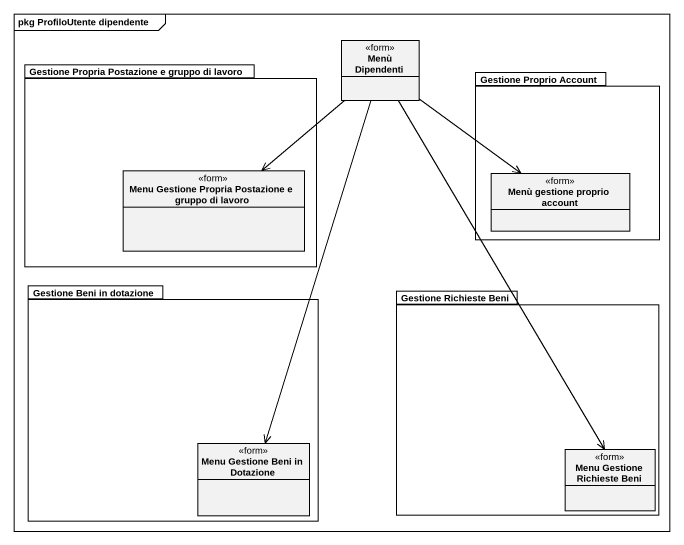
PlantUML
@startuml
mainframe pkg ProfiloUtente dipendente
hide circle
hide empty members
class "Menù Dipendenti" as Menù_Dipendenti <<form>>
package "Gestione Propria Postazione e gruppo di lavoro" as Gestione_Propria_Postazione {
  class "Menu Gestione Propria Postazione e gruppo di lavoro" as Menu_Gestione_Propria <<form>>
}
package "Gestione Proprio Account" as Gestione_Proprio_Account {
  class "Menù gestione proprio account" as Menù_gestione_proprio <<form>>
}
package "Gestione Beni in dotazione" as Gestione_Beni_in_dotazione {
  class "Menu Gestione Beni in Dotazione" as Menu_Gestione_Beni_in <<form>>
}
package "Gestione Richieste Beni" as Gestione_Richieste_Beni {
  class "Menu Gestione Richieste Beni" as Menu_Gestione_Richieste_Beni <<form>>
}
Menù_Dipendenti --> Menu_Gestione_Propria
Menù_Dipendenti --> Menù_gestione_proprio
Menù_Dipendenti --> Menu_Gestione_Beni_in
Menù_Dipendenti --> Menu_Gestione_Richieste_Beni
@enduml
